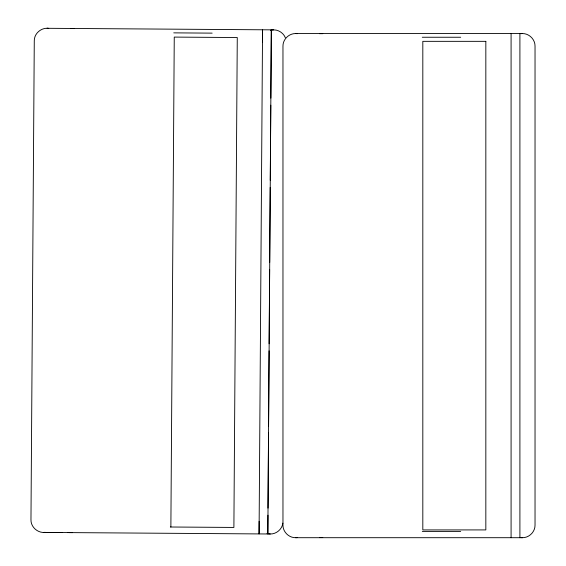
<?xml version="1.0" encoding="UTF-8"?>
<svg xmlns="http://www.w3.org/2000/svg" width="566" height="566" viewBox="0 0 566 566"><rect width="100%" height="100%" fill="white"/><g stroke="black" fill="none" stroke-linecap="round" stroke-linejoin="round"><path stroke-width="0.85" d="M170.875 527.003L174.257 37.094L237.274 37.533L233.892 527.441L170.338 527.003M259.136 521.314L259.072 533.915L262.553 29.786L262.44 42.386M267.951 515.187L267.845 533.979L271.326 29.849L270.831 98.123M268.001 508.119L268.517 433.011M268.567 425.943L269.083 350.835M269.133 343.767L269.649 269.543M269.699 262.475L270.215 187.367M270.265 180.299L270.781 105.191M282.866 523.125C282.109 529.267 276.342 534.191 270.159 533.993L44.898 532.436C37.717 533.158 30.741 527.038 30.967 519.737L34.278 40.816C34.151 33.507 41.205 27.493 48.379 28.307L273.746 29.864C278.741 29.871 283.509 33.09 285.363 37.731M270.477 30.274L273.64 29.864M295.671 33.557C288.922 33.408 282.823 39.387 282.965 46.164L282.965 525.099C282.823 531.877 288.922 537.849 295.671 537.7L522.404 537.7C529.139 537.841 535.174 531.842 535.033 525.099L535.033 46.164C535.174 39.415 529.139 33.415 522.404 33.557L295.671 33.557L297.334 33.67M319.436 33.67L322.754 33.67M520.755 33.67L522.404 33.557M295.671 537.7L297.334 537.594M322.754 537.594L319.436 537.594M70.835 28.569L72.922 28.477M45.252 532.33L43.596 532.429L62.38 532.564M67.361 532.486L70.679 532.507M422.286 37.25L460.689 37.25M422.286 531.396L460.689 531.396M173.748 32.863L212.151 33.132M72.597 532.627L69.017 532.606M48.343 28.307L47.077 28.3L48.733 28.42M72.908 28.477L72.498 28.477L74.16 28.597M520.755 537.594L522.404 537.7M270.265 533.993L267.003 533.547M519.906 33.557L519.906 537.7M511.084 33.557L511.084 537.7M485.833 41.339L422.816 41.339L422.816 529.918L485.833 529.918L485.833 41.339"/></g></svg>
